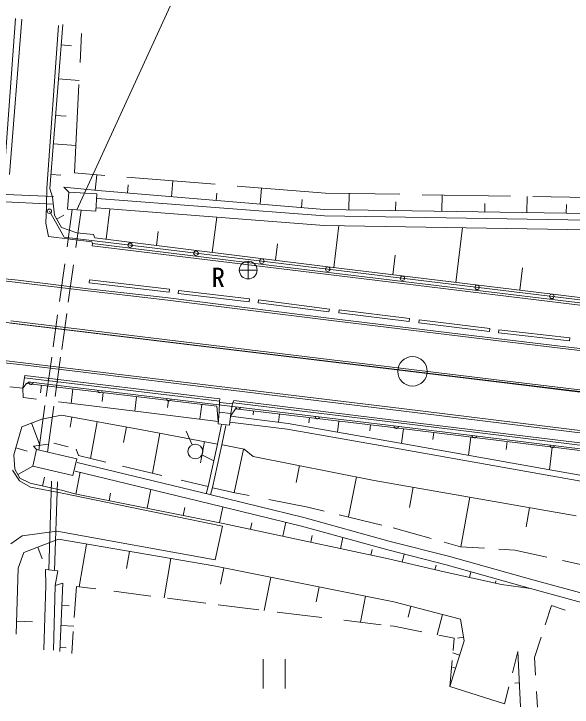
# Model space of a CAD drawing. Units: millimetres, scale not verified. Extents: x 40000 to 680000, y 20000 to 380000.
# Drawn here: x 144794 to 182611, y 270907 to 317896 of the extents above; entities that cross this region are included whole.
import ezdxf
from ezdxf.enums import TextEntityAlignment as Align

# ---------------------------------------------------------------- set-up
doc = ezdxf.new("R2010")
doc.units = ezdxf.units.MM
doc.header["$LTSCALE"] = 1000
doc.linetypes.add('DASHED', pattern=[7.5, 6, -1.5])
doc.linetypes.add('USER1', pattern=[2, 1, -1])
for name, color, linetype, lineweight in [('M-STR-STR3', 7, 'Continuous', 13), ('M-TTL', 7, 'Continuous', 13), ('M-TTL-LINE', 7, 'Continuous', 50), ('M-TTL-TXT', 3, 'Continuous', 13)]:
    doc.layers.add(name, color=color, linetype=linetype, lineweight=lineweight)
doc.styles.add('ＭＳ ゴシック', font='')
doc.styles.get('ＭＳ ゴシック').set_extended_font_data('MS Gothic')

msp = doc.modelspace()

# ---------------------------------------------------------------- linework, layer by layer
at = {"layer": 'M-STR-STR3'}
msp.add_line((149068, 304608), (159999, 328567), dxfattribs=at)
at = {"layer": 'M-TTL'}
for p, q in [((144895, 317581), (144177, 307632)), ((145337, 317529), (144496, 307008)), ((147239, 306051), (148108, 317177)), ((147024, 306086), (147826, 317104)), ((148695, 315736), (147999, 315791)), ((149217, 313388), (147820, 313497)), ((148334, 310953), (147626, 311009)), ((148996, 308970), (147476, 309089)), ((147974, 306963), (147314, 307015)), ((150413, 306991), (150305, 305933)), ((155563, 306578), (155473, 305499)), ((146995, 304838), (147024, 306086)), ((147403, 305474), (147239, 306051)), ((150473, 305916), (148171, 306151)), ((165820, 304636), (150473, 305916)), ((152540, 306315), (152493, 305748)), ((161561, 306096), (161470, 304999)), ((147544, 304260), (147403, 305474)), ((148429, 304651), (148507, 305817)), ((148507, 305817), (150423, 305689)), ((150423, 305689), (150345, 304523)), ((158549, 305738), (158508, 305246)), ((167509, 305721), (167493, 304612)), ((173804, 305619), (173788, 304520)), ((179570, 305525), (179554, 304436)), ((150442, 305387), (165835, 304212)), ((164318, 305305), (164273, 304765)), ((170663, 305161), (170654, 304566)), ((176696, 305041), (176688, 304478)), ((182224, 304969), (182216, 304397)), ((146959, 303699), (146995, 304838)), ((148201, 302753), (147203, 304518)), ((150345, 304523), (148429, 304651)), ((150393, 304739), (165805, 303562)), ((151300, 304669), (151045, 302618)), ((185858, 304344), (165820, 304636)), ((148024, 303421), (147544, 304260)), ((148181, 304242), (147709, 303973)), ((158533, 304117), (158236, 301724)), ((165835, 304212), (185810, 303881)), ((147134, 302803), (146959, 303699)), ((165805, 303562), (185841, 303230)), ((166802, 303546), (166458, 300703)), ((149056, 303055), (148024, 303421)), ((154564, 303154), (154445, 302195)), ((175186, 303407), (174736, 299699)), ((150069, 302442), (147134, 302803)), ((166057, 300590), (148201, 302753)), ((150190, 302950), (149056, 303055)), ((150284, 302712), (150190, 302950)), ((166065, 300751), (150284, 302712)), ((150123, 302325), (150069, 302442)), ((150105, 302176), (150123, 302325)), ((165910, 300251), (150105, 302176)), ((165928, 300399), (150123, 302325)), ((162654, 302301), (162517, 301192)), ((170627, 301536), (170467, 300217)), ((166065, 300751), (216568, 294625)), ((139450, 300330), (145064, 299688)), ((139467, 300479), (145082, 299837)), ((165928, 300399), (216767, 294205)), ((166057, 300590), (216651, 294441)), ((179246, 300683), (179063, 299174)), ((145082, 299837), (149828, 299265)), ((149910, 299871), (149886, 299673)), ((155334, 299229), (149910, 299871)), ((165910, 300251), (216749, 294056)), ((145064, 299688), (149811, 299116)), ((149886, 299673), (155310, 299031)), ((149811, 299116), (155226, 298489)), ((149828, 299265), (155244, 298638)), ((155310, 299031), (155334, 299229)), ((155946, 299143), (155923, 298945)), ((155923, 298945), (160728, 298386)), ((160751, 298585), (155946, 299143)), ((155226, 298489), (166102, 297125)), ((155244, 298638), (166121, 297274)), ((160728, 298386), (160751, 298585)), ((161364, 298514), (161339, 298316)), ((166167, 297891), (161364, 298514)), ((161339, 298316), (166141, 297693)), ((166141, 297693), (166167, 297891)), ((166801, 297639), (166826, 297837)), ((171574, 297043), (166801, 297639)), ((166826, 297837), (171599, 297242)), ((144595, 297091), (178233, 293009)), ((177443, 295749), (166103, 297125)), ((177461, 295898), (166121, 297274)), ((171599, 297242), (171574, 297043)), ((172228, 296955), (172252, 297154)), ((172252, 297154), (177030, 296575)), ((144577, 296942), (178214, 292860)), ((177005, 296376), (172228, 296955)), ((177030, 296575), (177005, 296376)), ((177634, 296281), (177656, 296480)), ((182438, 295744), (177634, 296281)), ((177656, 296480), (182460, 295942)), ((199324, 293132), (177443, 295749)), ((199342, 293281), (177461, 295898)), ((182460, 295942), (182438, 295744)), ((133890, 295404), (145584, 294082)), ((133906, 295553), (145601, 294231)), ((145601, 294231), (171056, 291138)), ((145584, 294082), (171038, 290989)), ((145390, 292536), (145535, 293381)), ((145517, 293232), (158725, 291654)), ((145535, 293381), (158743, 291803)), ((145390, 292536), (145646, 292849)), ((145646, 292849), (158541, 291295)), ((145950, 292927), (159985, 291248)), ((178214, 292860), (198857, 290335)), ((178233, 293009), (198875, 290484)), ((144517, 292618), (145390, 292536)), ((146602, 292210), (146664, 292726)), ((148665, 291493), (148783, 292471)), ((150774, 291616), (150847, 292222)), ((152994, 290967), (153112, 291949)), ((158725, 291654), (158743, 291803)), ((155212, 291207), (155270, 291689)), ((157396, 290417), (157517, 291418)), ((158709, 290889), (158725, 291654)), ((159592, 291458), (158768, 291545)), ((159480, 290808), (159612, 291484)), ((159612, 291484), (159691, 291679)), ((159673, 291530), (170664, 290189)), ((159691, 291679), (170682, 290338)), ((158541, 291295), (158643, 290260)), ((158626, 290104), (158709, 290889)), ((158709, 290889), (159480, 290808)), ((159472, 290622), (159804, 291121)), ((159804, 291121), (170671, 289827)), ((159985, 291248), (170704, 289946)), ((161003, 290710), (161035, 290974)), ((171038, 290989), (202412, 287133)), ((171057, 291138), (202430, 287282)), ((145323, 289914), (146691, 290432)), ((146691, 290432), (148021, 290688)), ((148021, 290688), (153469, 289708)), ((148606, 289878), (148729, 290561)), ((159480, 290808), (159397, 290022)), ((163366, 290137), (159472, 290622)), ((162718, 290217), (162783, 290766)), ((164781, 290177), (164822, 290523)), ((146560, 288658), (145990, 290166)), ((149980, 287763), (150429, 290255)), ((158579, 288739), (158870, 290053)), ((159397, 290022), (158626, 290104)), ((158872, 288675), (159163, 289988)), ((163306, 289741), (159423, 290225)), ((170966, 288804), (163366, 290137)), ((166709, 289550), (166797, 290288)), ((168911, 289625), (168959, 290031)), ((170664, 290189), (203779, 286144)), ((170682, 290338), (203797, 286293)), ((170704, 289946), (202396, 286065)), ((144795, 288000), (145323, 289914)), ((152226, 288835), (152417, 289897)), ((153469, 289708), (158579, 288739)), ((154178, 286763), (154692, 289476)), ((156881, 288688), (156476, 289602)), ((170897, 288410), (163306, 289741)), ((170671, 289827), (203298, 285810)), ((171063, 288787), (171183, 289764)), ((173181, 289052), (173238, 289511)), ((175592, 287979), (175743, 289203)), ((157441, 287465), (157714, 288903)), ((157956, 285863), (158579, 288739)), ((158248, 285794), (158872, 288675)), ((160388, 288384), (158928, 288693)), ((170966, 288804), (183268, 286610)), ((178136, 288362), (178202, 288900)), ((181080, 287000), (181268, 288523)), ((145687, 288264), (144926, 288473)), ((146331, 288359), (146071, 287235)), ((149049, 287730), (146331, 288359)), ((159723, 285443), (160348, 288393)), ((160994, 287905), (160388, 288384)), ((170896, 288410), (183200, 286216)), ((144863, 287035), (144795, 288000)), ((148789, 286606), (149049, 287730)), ((157530, 288004), (158332, 287597)), ((169200, 286269), (160994, 287905)), ((146074, 287234), (145066, 286671)), ((146071, 287235), (148789, 286606)), ((158148, 285297), (149088, 287492)), ((163924, 286135), (164152, 287275)), ((144693, 286965), (145169, 286235)), ((145206, 286422), (144863, 287035)), ((158006, 284714), (148947, 286908)), ((149294, 286824), (149000, 285344)), ((145169, 286235), (145910, 285813)), ((145891, 286084), (145206, 286422)), ((146868, 286483), (146734, 285893)), ((167454, 283795), (167995, 286509)), ((182875, 283869), (169200, 286269)), ((148105, 285582), (145891, 286084)), ((145910, 285813), (148056, 285401)), ((157830, 285374), (157956, 285863)), ((158121, 285303), (158248, 285794)), ((171594, 284438), (171834, 285807)), ((148056, 285401), (158937, 283177)), ((148920, 285360), (148105, 285582)), ((158976, 283361), (148920, 285360)), ((151347, 285420), (151243, 284898)), ((154077, 285666), (153822, 284385)), ((164430, 283757), (158148, 285297)), ((175082, 281778), (175671, 285133)), ((156378, 284438), (156270, 283898)), ((164278, 283176), (158006, 284714)), ((158945, 284484), (158732, 283409)), ((179488, 283129), (179715, 284424)), ((164248, 282220), (158976, 283361)), ((160918, 283395), (160824, 282961)), ((163219, 283436), (163013, 282487)), ((170280, 282144), (164430, 283757)), ((158937, 283177), (158428, 280880)), ((170126, 281564), (164278, 283176)), ((145352, 282508), (144585, 281982)), ((147701, 282828), (145352, 282508)), ((158428, 280880), (147701, 282828)), ((165008, 282536), (164910, 282078)), ((167082, 282403), (166920, 281646)), ((145474, 281382), (147809, 282282)), ((147809, 282282), (158338, 280474)), ((149213, 279064), (149709, 281955)), ((170166, 280949), (164248, 282220)), ((174234, 281134), (170280, 282144)), ((146715, 280961), (146413, 281744)), ((169058, 281595), (168974, 281205)), ((174078, 280554), (170126, 281564)), ((145092, 280335), (145474, 281382)), ((152430, 280308), (152627, 281455)), ((171234, 281281), (171106, 280730)), ((179942, 279527), (174234, 281134)), ((154980, 278312), (155437, 280972)), ((173939, 280070), (170166, 280949)), ((173393, 280532), (173319, 280214)), ((179782, 278949), (174078, 280554)), ((144951, 275842), (145092, 280335)), ((146938, 280244), (147766, 280147)), ((146952, 279171), (146938, 280244)), ((147766, 280147), (147602, 279152)), ((158338, 280474), (170530, 278054)), ((158797, 279250), (159014, 280340)), ((177821, 279228), (173939, 280070)), ((175754, 280083), (175670, 279695)), ((161753, 277460), (162200, 279708)), ((146825, 274794), (146952, 279171)), ((147475, 274775), (147602, 279152)), ((147897, 274676), (148100, 279301)), ((177445, 279461), (177413, 279317)), ((179782, 278949), (177821, 279228)), ((183811, 278476), (179942, 279527)), ((165271, 278050), (165471, 279058)), ((183654, 277897), (179782, 278949)), ((168268, 276666), (168619, 278433)), ((148549, 277768), (148034, 277791)), ((170530, 278054), (175043, 276869)), ((171497, 277010), (171691, 277749)), ((173458, 275807), (173821, 277190)), ((175043, 276869), (175292, 275392)), ((146062, 276692), (144978, 276726)), ((148845, 276391), (147974, 276430)), ((175292, 275392), (174323, 272313)), ((174849, 275581), (175249, 275649)), ((148338, 274928), (147909, 274947)), ((174527, 274582), (174991, 274436)), ((179122, 270920), (178931, 274671)), ((161674, 274160), (161674, 272160)), ((163174, 274160), (163174, 272160)), ((174514, 273605), (174710, 273543)), ((178724, 272530), (179039, 272546))]:
    msp.add_line(p, q, dxfattribs=at)
at = {"layer": 'M-TTL', "linetype": 'DASHED'}
for p, q in [((148902, 307112), (149377, 316566)), ((165907, 305747), (148902, 307112)), ((141487, 305781), (148483, 305462)), ((185941, 305421), (165907, 305747)), ((141467, 305281), (148450, 304963)), ((148397, 302104), (148748, 304630)), ((148997, 302059), (149349, 304590)), ((147882, 298403), (148236, 300945)), ((148482, 298358), (148835, 300895)), ((147454, 295324), (147756, 297495)), ((148034, 295142), (148375, 297590)), ((146985, 291954), (147356, 294623)), ((147592, 291961), (147963, 294630)), ((153767, 290873), (145422, 291888)), ((146481, 288332), (146902, 291354)), ((147067, 288188), (147500, 291300)), ((158643, 290260), (153767, 290873)), ((149168, 287957), (151029, 287514)), ((152153, 287246), (154812, 286612)), ((147157, 280219), (147372, 286934)), ((147556, 280172), (147769, 286842)), ((156123, 286300), (157956, 285863)), ((159766, 285433), (158282, 285774)), ((160735, 285242), (159766, 285433)), ((164715, 284454), (162065, 284979)), ((165817, 284189), (164715, 284454)), ((169727, 283248), (166828, 283946)), ((173072, 282337), (170483, 283067)), ((175049, 281780), (173938, 282093)), ((176681, 281671), (175049, 281780)), ((178727, 281535), (177651, 281606)), ((180894, 281067), (178727, 281535)), ((184634, 280260), (181951, 280839)), ((148888, 276984), (149040, 279087)), ((149040, 279087), (150346, 278916)), ((151576, 278756), (154080, 278429)), ((155207, 278282), (157798, 277944)), ((158630, 277841), (161379, 277505)), ((180793, 276495), (181222, 277793)), ((181222, 277793), (182147, 277484)), ((162637, 277352), (165655, 276984)), ((167146, 276802), (169667, 276495)), ((170276, 276421), (170533, 276390)), ((170533, 276390), (172425, 276013)), ((148713, 274548), (148820, 276033)), ((173586, 275782), (174616, 275577)), ((174616, 275577), (174542, 274753)), ((180060, 274277), (180514, 275650)), ((178566, 273229), (178931, 274671)), ((174480, 274061), (174323, 272313)), ((180134, 273084), (180060, 274277)), ((174323, 272313), (178035, 271126)), ((178035, 271126), (178326, 272280)), ((180269, 270907), (180204, 271959))]:
    msp.add_line(p, q, dxfattribs=at)
at = {"layer": 'M-TTL', "linetype": 'USER1'}
for p, q in [((148507, 305817), (148171, 306151)), ((145422, 291888), (145390, 292536)), ((146127, 288595), (147496, 288796)), ((146331, 288359), (146127, 288595)), ((147496, 288796), (149022, 288397)), ((149022, 288397), (149168, 287957)), ((148100, 279301), (147602, 279152))]:
    msp.add_line(p, q, dxfattribs=at)
at = {"layer": 'M-TTL'}
for centre, radius in [((147203, 304518), 150), ((152665, 302213), 150), ((157129, 301672), 150), ((161593, 301131), 150), ((166057, 300590), 150), ((166057, 300590), 150), ((171116, 299975), 150), ((176175, 299361), 150), ((181235, 298746), 150), ((157084, 288231), 500)]:
    msp.add_circle(centre, radius, dxfattribs=at)
for centre, radius, start, end in [((145891, 292430), 500, 83.1784, 128.1784), ((145950, 292927), 150, 173.1784, 353.1784), ((150628, 292367), 150, 173.1784, 353.1784), ((155307, 291807), 150, 173.1784, 353.1784), ((159985, 291248), 150, 173.1784, 353.0771), ((165344, 290597), 150, 173.0771, 353.0771), ((170704, 289946), 150, 173.0771, 353.0181), ((175986, 289299), 150, 173.018, 353.0181), ((181268, 288653), 150, 173.018, 353.0181)]:
    msp.add_arc(centre, radius, start, end, dxfattribs=at)
at = {"layer": 'M-TTL-LINE', "color": 2, "lineweight": 13}
msp.add_line((131273, 298553), (216463, 288279), dxfattribs=at)
at = {"layer": 'M-TTL-TXT'}
for p, q in [((160667, 299928), (160667, 301128)), ((161267, 300528), (160067, 300528))]:
    msp.add_line(p, q, dxfattribs=at)
for centre, radius in [((160667, 300528), 600), ((171798, 293665), 1000)]:
    msp.add_circle(centre, radius, dxfattribs=at)

# ---------------------------------------------------------------- texts
at = {"layer": 'M-TTL-TXT', "style": 'ＭＳ ゴシック'}
msp.add_text('R', height=1320, dxfattribs=at).set_placement((158190, 298977), align=Align.BOTTOM_LEFT)

doc.saveas('drawing.dxf')
